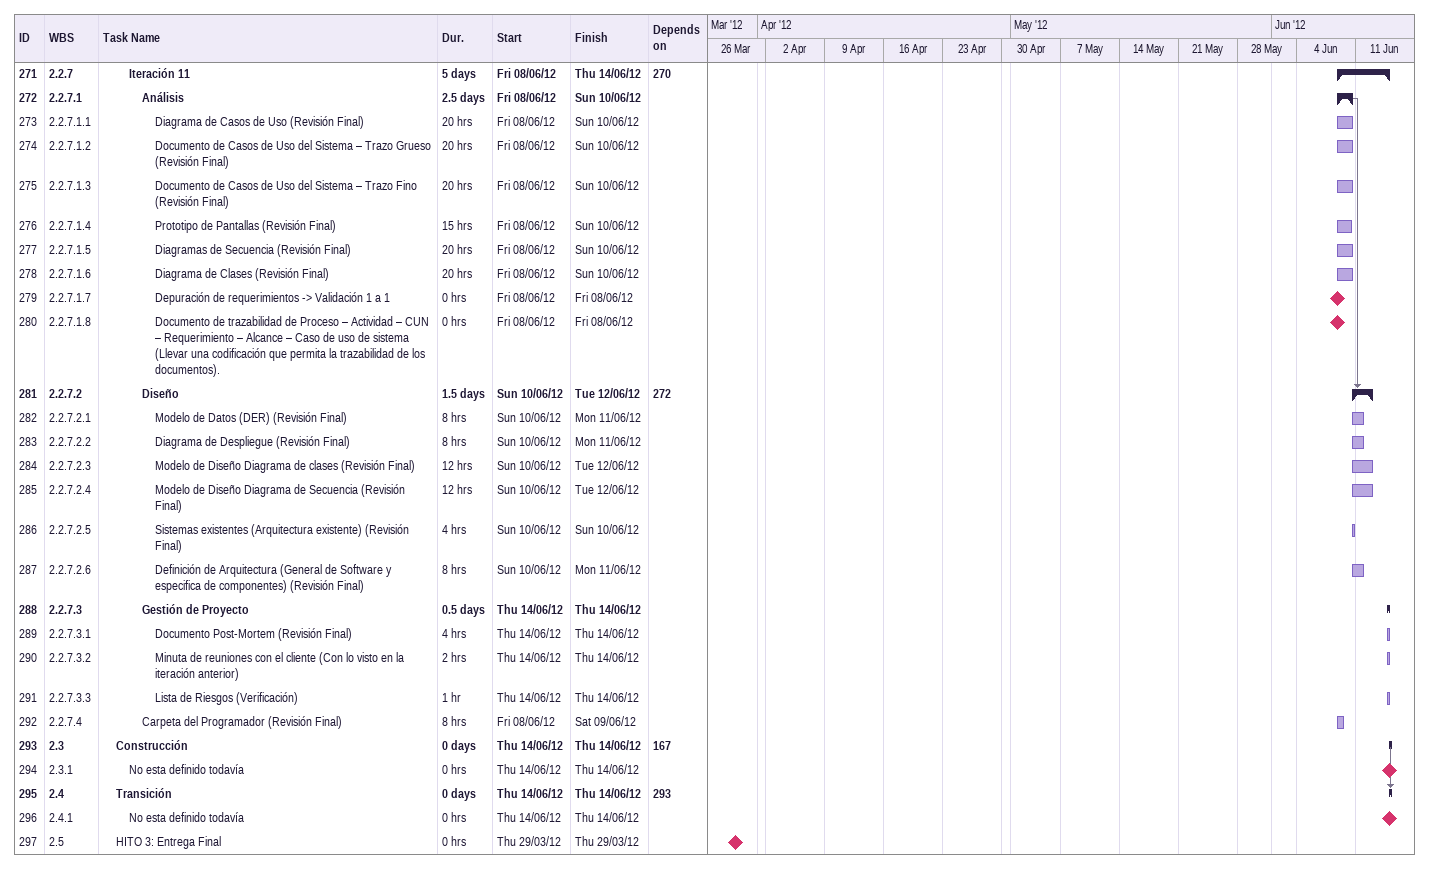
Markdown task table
| ID | WBS | Task | Duration | Start | Finish | Predecessors |
|---|---|---|---|---|---|---|
| 271 | 2.2.7 | **Iteración 11** | 5d | 2012-06-08 | 2012-06-14 | 270 |
| 272 | 2.2.7.1 | **Análisis** | 2.5d | 2012-06-08 | 2012-06-10 |  |
| 273 | 2.2.7.1.1 | Diagrama de Casos de Uso (Revisión Final) | 20h | 2012-06-08 | 2012-06-10 |  |
| 274 | 2.2.7.1.2 | Documento de Casos de Uso del Sistema – Trazo Grueso (Revisión Final) | 20h | 2012-06-08 | 2012-06-10 |  |
| 275 | 2.2.7.1.3 | Documento de Casos de Uso del Sistema – Trazo Fino (Revisión Final) | 20h | 2012-06-08 | 2012-06-10 |  |
| 276 | 2.2.7.1.4 | Prototipo de Pantallas (Revisión Final) | 15h | 2012-06-08 | 2012-06-10 |  |
| 277 | 2.2.7.1.5 | Diagramas de Secuencia (Revisión Final) | 20h | 2012-06-08 | 2012-06-10 |  |
| 278 | 2.2.7.1.6 | Diagrama de Clases (Revisión Final) | 20h | 2012-06-08 | 2012-06-10 |  |
| 279 | 2.2.7.1.7 | Depuración de requerimientos -> Validación 1 a 1 | 0h | 2012-06-08 | 2012-06-08 |  |
| 280 | 2.2.7.1.8 | Documento de trazabilidad de Proceso – Actividad – CUN – Requerimiento – Alcance – Caso de uso de sistema (Llevar una codificación que permita la trazabilidad de los documentos). | 0h | 2012-06-08 | 2012-06-08 |  |
| 281 | 2.2.7.2 | **Diseño** | 1.5d | 2012-06-10 | 2012-06-12 | 272 |
| 282 | 2.2.7.2.1 | Modelo de Datos (DER) (Revisión Final) | 8h | 2012-06-10 | 2012-06-11 |  |
| 283 | 2.2.7.2.2 | Diagrama de Despliegue (Revisión Final) | 8h | 2012-06-10 | 2012-06-11 |  |
| 284 | 2.2.7.2.3 | Modelo de Diseño Diagrama de clases (Revisión Final) | 12h | 2012-06-10 | 2012-06-12 |  |
| 285 | 2.2.7.2.4 | Modelo de Diseño Diagrama de Secuencia (Revisión Final) | 12h | 2012-06-10 | 2012-06-12 |  |
| 286 | 2.2.7.2.5 | Sistemas existentes (Arquitectura existente) (Revisión Final) | 4h | 2012-06-10 | 2012-06-10 |  |
| 287 | 2.2.7.2.6 | Definición de Arquitectura (General de Software y especifica de componentes) (Revisión Final) | 8h | 2012-06-10 | 2012-06-11 |  |
| 288 | 2.2.7.3 | **Gestión de Proyecto** | 0.5d | 2012-06-14 | 2012-06-14 |  |
| 289 | 2.2.7.3.1 | Documento Post-Mortem (Revisión Final) | 4h | 2012-06-14 | 2012-06-14 |  |
| 290 | 2.2.7.3.2 | Minuta de reuniones con el cliente (Con lo visto en la iteración anterior) | 2h | 2012-06-14 | 2012-06-14 |  |
| 291 | 2.2.7.3.3 | Lista de Riesgos (Verificación) | 1h | 2012-06-14 | 2012-06-14 |  |
| 292 | 2.2.7.4 | Carpeta del Programador (Revisión Final) | 8h | 2012-06-08 | 2012-06-09 |  |
| 293 | 2.3 | **Construcción** | 0d | 2012-06-14 | 2012-06-14 | 167 |
| 294 | 2.3.1 | No esta definido todavía | 0h | 2012-06-14 | 2012-06-14 |  |
| 295 | 2.4 | **Transición** | 0d | 2012-06-14 | 2012-06-14 | 293 |
| 296 | 2.4.1 | No esta definido todavía | 0h | 2012-06-14 | 2012-06-14 |  |
| 297 | 2.5 | HITO 3: Entrega Final | 0h | 2012-03-29 | 2012-03-29 |  |
